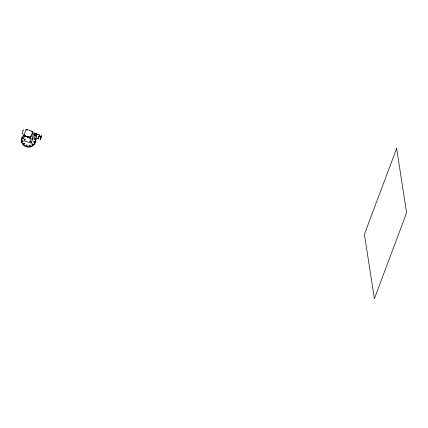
<?xml version="1.0" encoding="UTF-8"?>
<svg xmlns="http://www.w3.org/2000/svg" width="428" height="428" viewBox="0 0 428 428"><rect width="100%" height="100%" fill="white"/><g stroke="black" fill="none" stroke-linecap="round" stroke-linejoin="round"><path stroke-width="0.64" d="M34.096 139.298L34.577 138.833L35.059 139.282M26.188 145.75L26.648 145.322L27.146 145.75M34.791 142.315L34.31 141.759L33.86 142.326M36.23 138.003L36.171 138.447L36.375 138.158M22.31 141.454L22.786 141.079L23.256 141.443M36.92 138.009L36.808 138.656M36 133.697L35.615 134.884L35.824 134.601M35.663 133.376C33.994 131.685 33.609 134.772 34.053 135.778L36.31 136.5A2.135 0.337 -72.3 0 1 36.958 134.783L36.776 133.616L35.92 133.365M36.765 133.595L36.15 135.114L36.31 136.5M40.767 137.046L40.344 139.143L41.372 136.056L40.767 137.046L38.467 136.355M23.652 144.033L24.337 143.749L24.487 144.434M31.87 138.485L32.774 138.774L31.132 143.155L24.423 141.015L23.604 135.719L26.129 129.31L32.838 131.444L33.068 132.958A2.135 0.337 -72.3 0 0 31.993 135.612A2.135 0.337 -72.3 0 0 32.121 136.773M32.838 131.444L30.297 137.682L23.947 135.66L24.155 134.569M25.562 136.532L25.675 136.067L25.701 136.575M25.68 136.452L25.814 136.109M26.45 136.698L26.718 136.398L26.606 136.864M26.466 136.821L26.579 136.355M26.59 136.741L26.718 136.398M27.622 136.687L27.376 137.104L27.638 136.805M27.376 137.104L27.483 136.639M28.28 137.393L28.387 136.928L28.414 137.436M28.398 137.318L28.526 136.976M31.132 143.155L30.313 137.859L30.682 136.65M32.812 136.928L31.779 139.683L32.774 138.774M34.839 134.553L34.732 134.841L35.38 134.729L34.839 134.553L35.021 135.109L35.38 134.729M35.021 135.109L35.396 134.836M35.39 138.116C35.792 139.501 35.578 137.532 35.952 138.399M34.673 137.95L34.454 138.249L35.283 138.469L35.578 138.18M37.033 138.458C37.07 139.33 35.524 138.945 35.931 138.287M37.022 138.319L36.835 138.661M24.337 134.627L23.947 135.66M30.864 136.709L30.442 137.511L23.733 135.376M30.158 146.205C29.227 147.157 29.05 144.819 30.169 145.707M36.3 135.088L36.664 133.905L36.252 135.088M39.408 135.478L38.584 137.495L38.622 138.474M24.733 134.959L25.45 135.189M31.608 131.257L32.357 131.556L31.923 131.535M29.634 136.521L30.377 136.794M26.873 146.178L26.429 146.167M32.763 145.06C33.785 144.397 31.747 143.706 32.148 144.883M34.823 133.771L35.23 133.804M34.754 133.964L35.759 134.183M36.824 134.066L39.654 134.97M34.149 133.456L36.407 134.178M36.107 134.51L36.958 134.783M32.774 133.616L33.191 133.75M33.876 134.638L34.743 134.964M36.134 135.355L35.283 135.141M36.209 138.11L37.059 138.378M23.604 135.719L30.313 137.859M34.855 134.665L35.133 134.809M35.54 138.447L35.818 138.586M26.82 129.871L27.424 129.925M22.652 138.891L22.828 138.207L23.486 138.453M36.508 137.773L36.685 138.918M26.129 129.31L26.285 130.315M35.786 139.186A7.212 6.784 -8.8 0 1 27.841 147.173A7.212 6.784 -8.8 0 1 22.037 137.896M35.706 138.672A7.212 6.784 -8.8 0 1 30.928 146.285A7.212 6.784 -8.8 0 1 22.267 143.236A7.212 6.784 -8.8 0 1 24.171 134.611M34.176 137.195A2.135 0.337 -72.3 0 1 33.753 137.281A2.135 0.337 -72.3 0 1 34.235 135.2M22.47 133.6A2.135 0.337 -72.3 0 1 22.176 133.049A2.135 0.337 -72.3 0 1 23.069 130.337A2.135 0.337 -72.3 0 1 23.54 130.337M38.568 138.854A2.135 0.337 -72.3 0 1 38.36 138.084A2.135 0.337 -72.3 0 1 39.248 135.441A2.135 0.337 -72.3 0 1 39.702 135.489M22.475 138.073C23.39 139.651 23.642 136.607 22.475 138.073M26.108 145.236C26.975 146.831 27.376 143.738 26.108 145.236M33.769 141.673C34.652 143.262 34.973 140.186 33.769 141.673M23.556 143.61C24.364 145.194 24.861 142.214 23.561 143.567M32.004 144.108C32.897 145.702 33.197 142.647 32.004 144.108M22.224 140.983C23.064 142.594 23.486 139.539 22.224 140.983M29.206 145.402C29.971 147.007 30.549 144.017 29.211 145.359M34.021 138.736C34.839 140.352 35.289 137.292 34.021 138.736M24.203 136.35L24.968 136.644L24.209 136.345M24.712 139.64L25.477 139.929L24.728 139.619M29.104 137.912L29.864 138.207L29.12 137.896M29.612 141.203L30.372 141.491L29.628 141.181M396.633 148.425L364.405 234.319L374.372 298.69L406.6 212.796L396.633 148.425M40.783 138.747A2.135 0.337 -72.3 0 0 41.505 135.558A2.135 0.337 -72.3 0 0 40.259 138.463A2.135 0.337 -72.3 0 0 40.783 138.747"/></g></svg>
